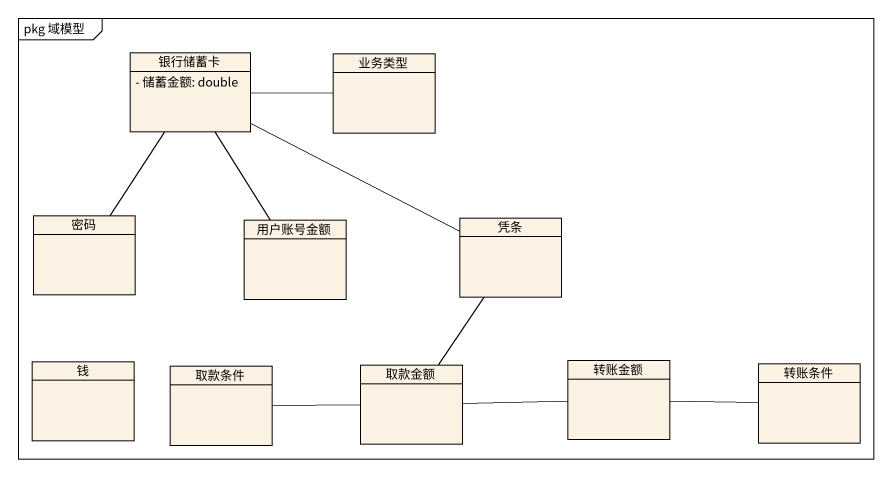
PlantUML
@startuml
mainframe pkg 域模型
hide circle
hide empty members
skinparam classAttributeIconSize 0
class 银行储蓄卡 {
  - 储蓄金额: double
}
class 业务类型
class 密码
class 用户账号金额
class 凭条
class 钱
class 取款条件
class 取款金额
class 转账金额
class 转账条件
银行储蓄卡 -right- 业务类型
银行储蓄卡 -- 密码
银行储蓄卡 -- 用户账号金额
银行储蓄卡 -right- 凭条
凭条 -- 取款金额
取款金额 -left- 取款条件
取款金额 -right- 转账金额
转账金额 -right- 转账条件
@enduml
